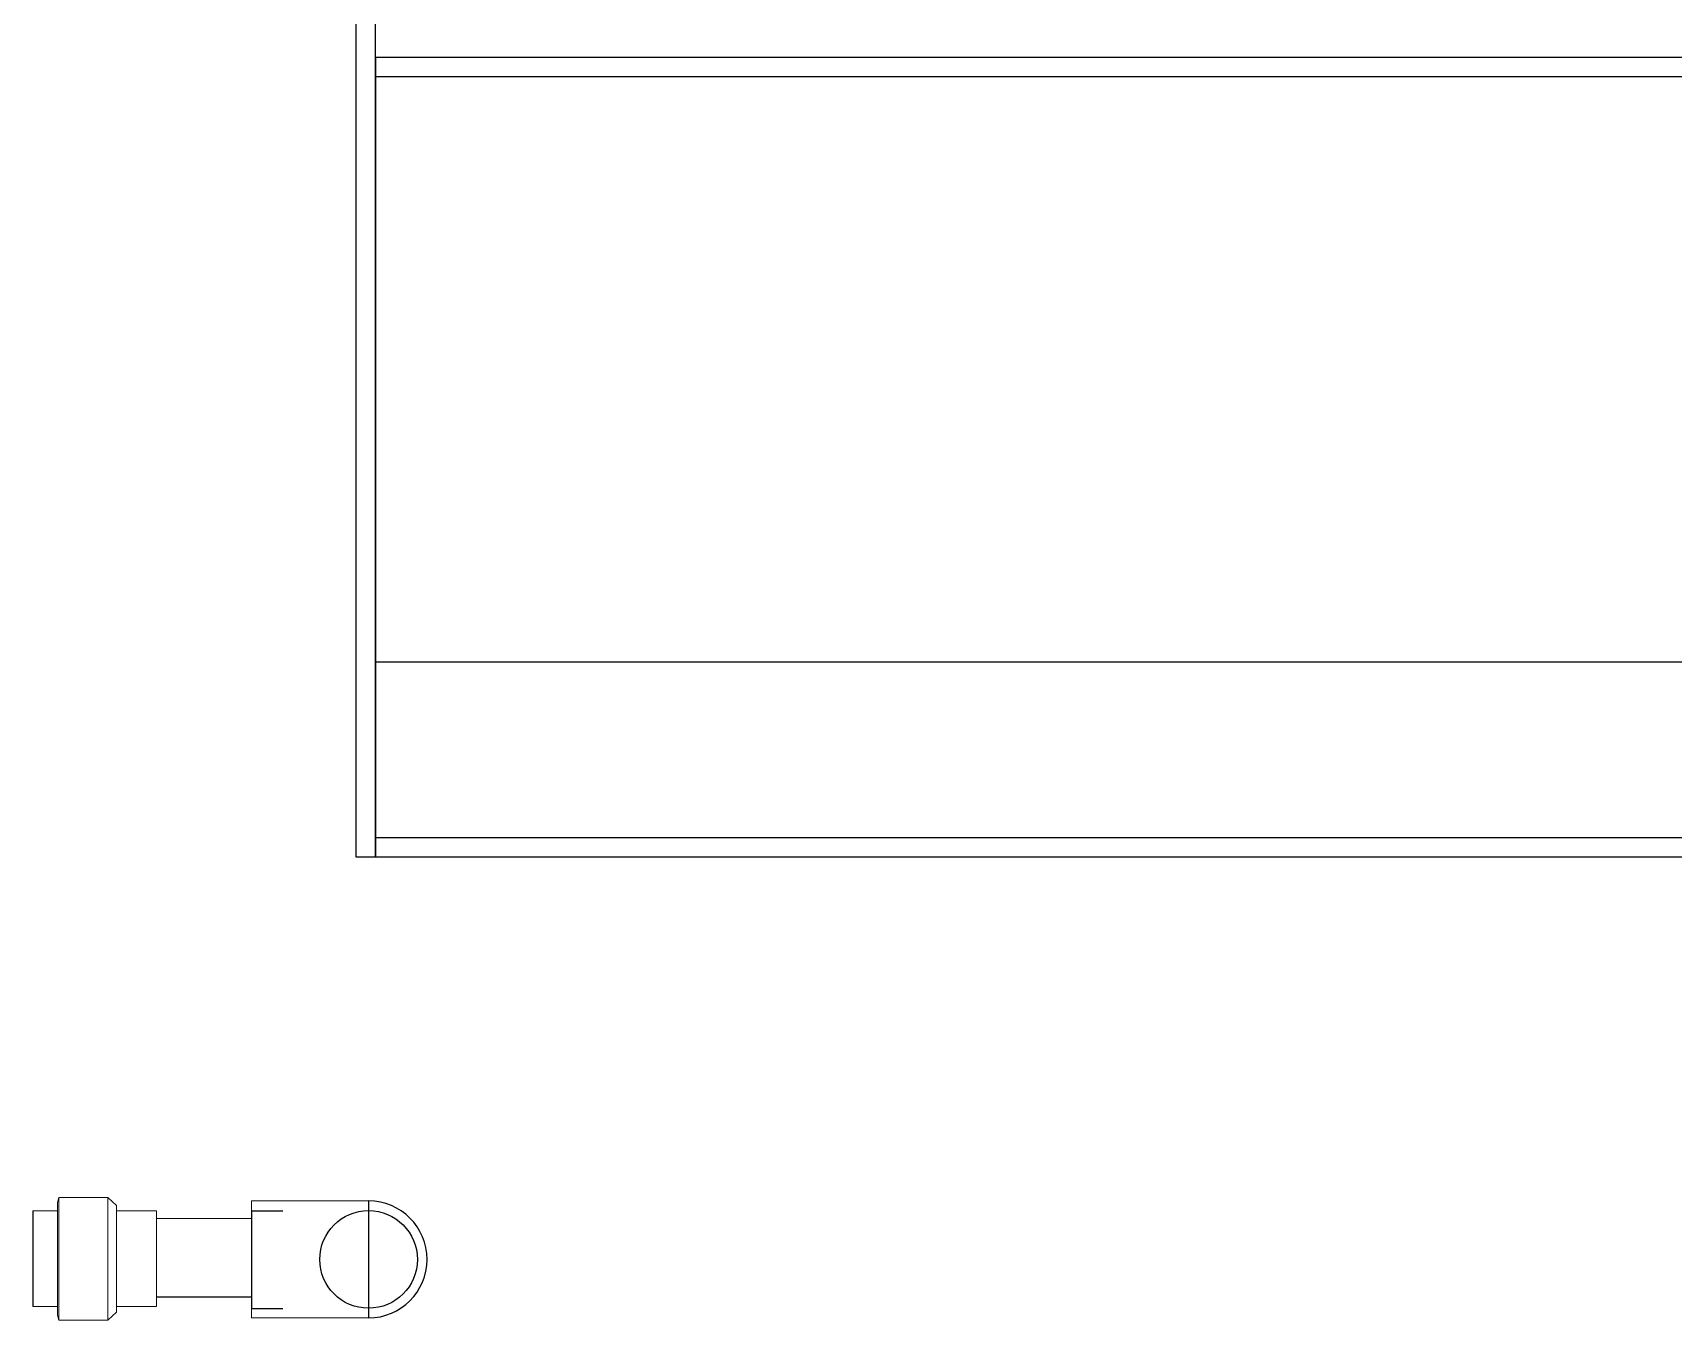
# Model space of a CAD drawing. Header units: inches. Extents: x 13 to 12015, y 11 to 4983.
# Drawn here: x 2508 to 3349, y 3096 to 3756 of the extents above; entities that cross this region are included whole.
import ezdxf

# ---------------------------------------------------------------- set-up
doc = ezdxf.new("R2010")
doc.units = ezdxf.units.IN
doc.header["$MEASUREMENT"] = 0
doc.layers.add('PDF _Геометрия', color=7, linetype='Continuous')

msp = doc.modelspace()

# ---------------------------------------------------------------- linework, layer by layer
for p, q in [((2673.83118, 4333.9176), (2673.83118, 3333.9176)), ((2683.83118, 3333.9176), (2683.83118, 4333.9176)), ((2683.83118, 3743.9176), (4083.83118, 3743.9176)), ((2683.83118, 3743.9176), (2683.83118, 3733.9176)), ((2683.83118, 3733.9176), (4083.83118, 3733.9176)), ((2683.83118, 3733.9176), (2683.83118, 3333.9176)), ((2683.83118, 3433.9176), (4083.83118, 3433.9176)), ((2683.83118, 3333.9176), (2683.83118, 3343.9176)), ((2683.83118, 3343.9176), (4083.83118, 3343.9176)), ((2673.83118, 3333.9176), (2683.83118, 3333.9176)), ((2683.83118, 3333.9176), (4083.83118, 3333.9176)), ((2680.31823, 3157.59918), (2680.31825, 3097.64144)), ((2508.15258, 3152.49397), (2508.15258, 3103.41268)), ((2620.36044, 3152.53554), (2636.41123, 3152.53554)), ((2620.36044, 3152.53554), (2620.36044, 3102.49299)), ((2620.36044, 3108.33468), (2571.65337, 3108.33468)), ((2620.36044, 3102.51434), (2636.41123, 3102.51434))]:
    msp.add_line(p, q)
msp.add_circle((2680.31824, 3127.62031), 25.02127)
msp.add_arc((2680.31824, 3127.62031), 29.97887, 270.00000618, 90.00000618)
at = {"layer": 'PDF _Геометрия', "lineweight": 9}
for points in [[(2520.76954, 3153.04861), (2520.76954, 3155.12833), (2520.76954, 3156.37616), (2520.76954, 3156.79211), (2520.76954, 3156.37616), (2520.76954, 3155.12833), (2520.76954, 3153.04861), (2520.76954, 3150.13701), (2520.76954, 3146.53216), (2520.76954, 3142.37272), (2520.76954, 3137.79734), (2520.76954, 3132.94466), (2520.76954, 3127.95334), (2520.76954, 3122.96201), (2520.76954, 3118.10934), (2520.76954, 3113.53396), (2520.76954, 3109.37452), (2520.76954, 3105.76967), (2520.76954, 3102.85807), (2520.76954, 3101.05564), (2520.76954, 3102.85806)], [(2520.76954, 3102.85804), (2520.76954, 3100.77832), (2520.76954, 3099.53049), (2520.76954, 3099.11455), (2520.76954, 3099.53049), (2520.76954, 3100.77832), (2520.76954, 3102.85804), (2520.76954, 3105.76965), (2520.76954, 3109.37449), (2520.76954, 3113.53393), (2520.76954, 3118.10931), (2520.76954, 3122.96199), (2520.76954, 3127.95332), (2520.76954, 3132.94464), (2520.76954, 3137.79732), (2520.76954, 3142.3727), (2520.76954, 3146.53214), (2520.76954, 3150.13698), (2520.76954, 3153.04859), (2520.76954, 3154.85101), (2520.76954, 3153.04859)], [(2550.99483, 3155.26689), (2546.69674, 3159.42633), (2521.46282, 3159.42633), (2520.76958, 3156.79202)], [(2521.46275, 3159.42637), (2521.46275, 3159.01043), (2521.46275, 3158.03989), (2521.46275, 3156.23747), (2521.46275, 3153.88045), (2521.46275, 3150.96885), (2521.46275, 3147.50265), (2521.46275, 3143.62051), (2521.46275, 3139.46107), (2521.46275, 3134.88569), (2521.46275, 3130.31031), (2521.46275, 3125.59628), (2521.46275, 3120.88225), (2521.46275, 3116.44551), (2521.46275, 3112.28608), (2521.46275, 3108.40393), (2521.46275, 3104.93774), (2521.46275, 3102.02613), (2521.46275, 3101.05559)], [(2521.46275, 3096.48029), (2521.46275, 3096.89623), (2521.46275, 3097.86676), (2521.46275, 3099.66919), (2521.46275, 3102.0262), (2521.46275, 3104.93781), (2521.46275, 3108.40401), (2521.46275, 3112.28615), (2521.46275, 3116.44559), (2521.46275, 3121.02097), (2521.46275, 3125.59635), (2521.46275, 3130.31038), (2521.46275, 3135.02441), (2521.46275, 3139.46114), (2521.46275, 3143.62058), (2521.46275, 3147.50272), (2521.46275, 3150.96892), (2521.46275, 3153.88053), (2521.46275, 3154.85106)], [(2546.69663, 3159.42637), (2546.69663, 3159.01043), (2546.69663, 3158.03989), (2546.69663, 3156.23747), (2546.69663, 3153.88045), (2546.69663, 3150.96885), (2546.69663, 3147.50265), (2546.69663, 3143.62051), (2546.69663, 3139.46107), (2546.69663, 3134.88569), (2546.69663, 3130.31031), (2546.69663, 3125.59628), (2546.69663, 3120.88225), (2546.69663, 3116.44551), (2546.69663, 3112.28608), (2546.69663, 3108.40393), (2546.69663, 3104.93774), (2546.69663, 3102.02613), (2546.69663, 3101.05559)], [(2546.69663, 3096.48029), (2546.69663, 3096.89623), (2546.69663, 3097.86676), (2546.69663, 3099.66919), (2546.69663, 3102.0262), (2546.69663, 3104.93781), (2546.69663, 3108.40401), (2546.69663, 3112.28615), (2546.69663, 3116.44559), (2546.69663, 3121.02097), (2546.69663, 3125.59635), (2546.69663, 3130.31038), (2546.69663, 3135.02441), (2546.69663, 3139.46114), (2546.69663, 3143.62058), (2546.69663, 3147.50272), (2546.69663, 3150.96892), (2546.69663, 3153.88053), (2546.69663, 3154.85106)], [(2550.99483, 3153.60318), (2550.99483, 3154.85101), (2550.99483, 3155.26696), (2550.99483, 3154.85101), (2550.99483, 3153.60318), (2550.99483, 3151.52346), (2550.99483, 3148.88915), (2550.99483, 3145.42296), (2550.99483, 3141.54081), (2550.99483, 3137.24273), (2550.99483, 3132.66735), (2550.99483, 3127.95332), (2550.99483, 3123.23929), (2550.99483, 3118.66391), (2550.99483, 3114.36582), (2550.99483, 3110.48368), (2550.99483, 3107.01748), (2550.99483, 3104.38317), (2550.99483, 3102.30345), (2550.99483, 3101.05562)], [(2550.99483, 3102.30347), (2550.99483, 3101.05564), (2550.99483, 3100.6397), (2550.99483, 3101.05564), (2550.99483, 3102.30347), (2550.99483, 3104.38319), (2550.99483, 3107.0175), (2550.99483, 3110.4837), (2550.99483, 3114.36584), (2550.99483, 3118.66393), (2550.99483, 3123.23931), (2550.99483, 3127.95334), (2550.99483, 3132.66737), (2550.99483, 3137.24275), (2550.99483, 3141.54084), (2550.99483, 3145.42298), (2550.99483, 3148.88918), (2550.99483, 3151.52348), (2550.99483, 3153.60321), (2550.99483, 3154.85104)], [(2550.99483, 3154.85101), (2550.99483, 3153.60318)], [(2652.35205, 3157.59918), (2620.36043, 3157.59917)], [(2620.36044, 3127.51427), (2620.36044, 3135.35327), (2620.36044, 3142.55668), (2620.36044, 3148.91264), (2620.36044, 3153.57367), (2620.36044, 3156.53978), (2620.36044, 3157.5991), (2620.36044, 3156.53978), (2620.36044, 3153.57367), (2620.36044, 3152.51434)], [(2680.31823, 3157.59918), (2652.35205, 3157.59918)], [(2520.76954, 3152.49397), (2508.15258, 3152.49397)], [(2511.89615, 3152.4941), (2520.76962, 3152.4941)], [(2550.99483, 3152.4941), (2571.65337, 3152.4941)], [(2571.65337, 3148.6119), (2571.65337, 3149.30515), (2571.65337, 3151.66216), (2571.65337, 3152.49405), (2571.65337, 3151.66216), (2571.65337, 3149.30515), (2571.65337, 3145.28436), (2571.65337, 3140.29303), (2571.65337, 3134.33117), (2571.65337, 3127.95336), (2571.65337, 3121.57556), (2571.65337, 3115.75235), (2571.65337, 3110.62237), (2571.65337, 3106.74023), (2571.65337, 3104.24457), (2571.65337, 3103.41268), (2550.99483, 3103.41268)], [(2571.65337, 3107.29475), (2571.65337, 3106.60151), (2571.65337, 3104.2445), (2571.65337, 3103.41261), (2571.65337, 3104.2445), (2571.65337, 3106.60151), (2571.65337, 3110.6223), (2571.65337, 3115.61363), (2571.65337, 3121.57549), (2571.65337, 3127.95329), (2571.65337, 3134.3311), (2571.65337, 3140.15431), (2571.65337, 3145.28428), (2571.65337, 3149.16642), (2571.65337, 3151.66209), (2571.65337, 3152.49397), (2550.99483, 3152.49397)], [(2550.99483, 3149.85975), (2550.99483, 3151.66217)], [(2620.36044, 3148.6119), (2571.65337, 3148.6119), (2571.65337, 3147.91866), (2571.65337, 3145.83894), (2571.65337, 3142.51139), (2571.65337, 3138.21331), (2571.65337, 3133.36063), (2571.65337, 3127.95336), (2571.65337, 3122.68474), (2571.65337, 3117.69341), (2571.65337, 3113.39533), (2571.65337, 3110.06778), (2571.65337, 3107.98806), (2571.65337, 3107.29482)], [(2550.99483, 3106.04691), (2550.99483, 3104.24448)], [(2571.65337, 3107.29481), (2571.65337, 3106.74022), (2571.65337, 3104.24455), (2571.65337, 3103.41267)], [(2520.76954, 3103.41268), (2508.15258, 3103.41268)], [(2511.89615, 3103.41256), (2520.76962, 3103.41256)], [(2550.99483, 3100.63977), (2546.69674, 3096.48033), (2521.46282, 3096.48033), (2520.76958, 3099.11464)], [(2550.99483, 3103.41256), (2571.65337, 3103.41256)], [(2550.99483, 3101.05564), (2550.99483, 3102.30347)], [(2620.36044, 3097.64143), (2652.35207, 3097.64143)], [(2652.35206, 3097.64143), (2680.31825, 3097.64144)]]:
    msp.add_lwpolyline(points, dxfattribs=at)
msp.add_lwpolyline([(2620.36044, 3102.51434), (2620.36044, 3101.66688), (2620.36044, 3098.48891), (2620.36044, 3097.64145), (2620.36044, 3098.48891), (2620.36044, 3101.66688), (2620.36044, 3106.32791), (2620.36044, 3112.472), (2620.36044, 3119.88728), (2620.36044, 3127.51442), (2620.36044, 3121.15847), (2620.36044, 3115.01438), (2620.36044, 3109.92962), (2620.36044, 3105.90418), (2620.36044, 3103.3618)], close=True, dxfattribs=at)

doc.saveas('drawing.dxf')
